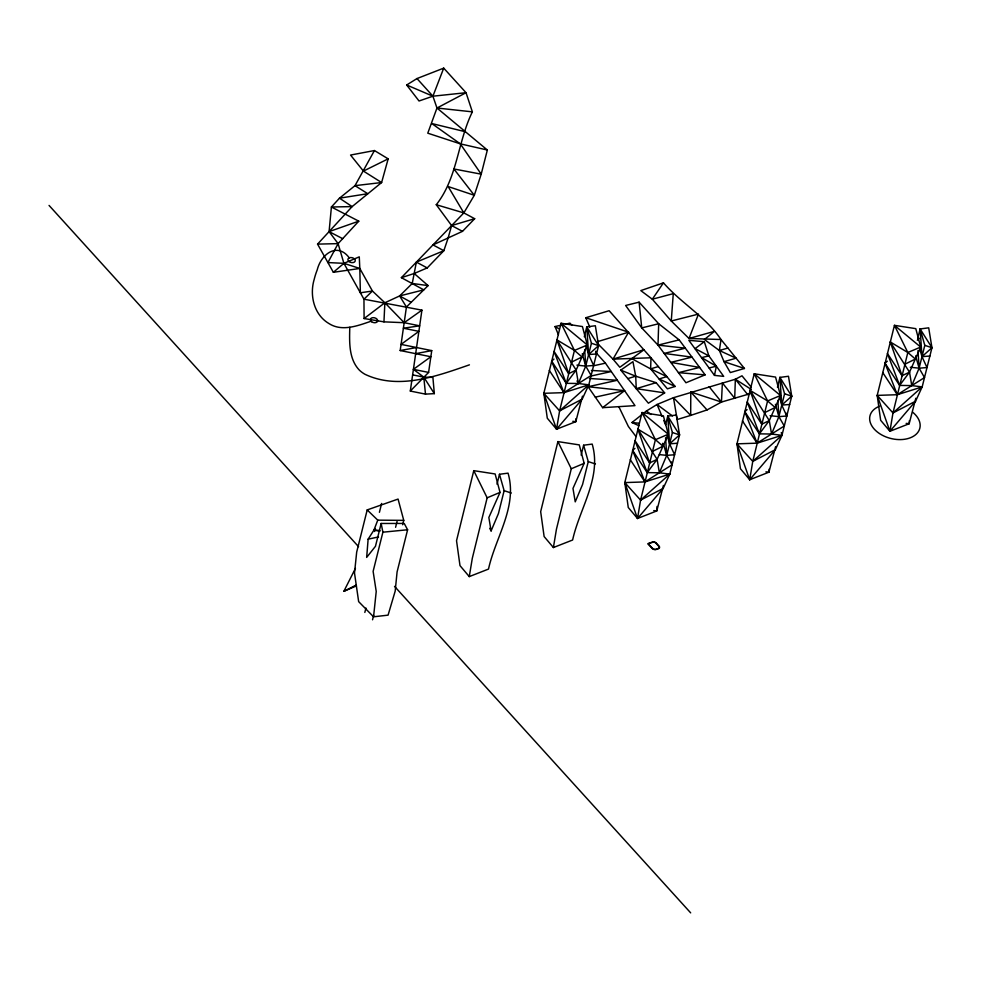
<?xml version="1.0" encoding="UTF-8"?>
<svg xmlns="http://www.w3.org/2000/svg" width="981" height="981" viewBox="0 0 981 981"><rect width="100%" height="100%" fill="white"/><g stroke="black" fill="none" stroke-linecap="round" stroke-linejoin="round"><path stroke-width="1.47" d="M750.146 393.688L721.464 402.051L690.783 392.008L690.685 415.404L677.172 419.537L673.481 397.697L735.358 379.242L741.992 375.797L751.323 387.25M598.263 344.208L613.002 359.12L650.992 357.783L675.124 386.465L667.399 388.832L650.624 368.893L650.992 357.783L609.115 310.719L585.804 317.734L589.826 327.2M705.118 374.852L678.46 372.67L699.612 367.434L670.82 362.369L691.973 357.133L664.174 353.43L685.339 348.181L658.006 345.116L658.68 323.742L639.109 302.16L625.62 305.471L641.746 327.912L658.006 345.116L685.952 382.762L705.118 374.852L679.171 339.867L658.68 323.742L641.746 327.912L639.109 302.16M751.36 389.469L735.358 379.242L734.708 398.298L722.372 382.921L721.464 402.051L707.043 409.935L690.685 415.404L673.481 397.697L657.049 404.479L646.442 410.99L631.96 422.529L638.901 425.693M349.776 327.274C349.457 341.646 348.574 358.543 359.095 369.862A23.936 15.806 14 0 0 364.969 374.288C398.642 390.291 436.631 376.189 469.433 364.846M383.951 321.854L384.871 302.761L372.437 291.026L359.806 268.463L359.279 256.85L343.902 263.337L333.368 272.301L317.562 244.122L352.13 206.599L381.609 182.54L388.169 158.848L374.435 150.547L350.548 155.059L363.424 171.086L381.609 182.54L354.999 185.654L339.5 198.174L331.406 207.003L329.089 231.626L338.102 243.631L343.902 263.337L363.951 299.193L364.098 318.543L383.951 321.854L404.184 322.7L419.66 325.827L403.387 328.218L418.875 331.345L401.07 344.392L431.738 350.609L428.599 372.424L410.303 391.051L425.484 394.129L434.338 393.626L432.891 377.391L423.792 377.133L412.621 374.865M575.97 418.666L575.798 421.671L556.558 429.212L547.288 418.213L543.83 393.307L561.071 323.252L582.432 326.563L587.325 344.981L576.141 370.082L566.245 383.326L551.641 361.094L553.946 359.095M657.025 506.441L656.755 510.954L637.527 518.483L628.257 507.484L624.799 482.591L642.04 412.535L663.389 415.834L668.294 434.252L657.111 459.353L647.215 472.597L632.61 450.365L634.915 448.378M769.116 469.188L768.932 472.192L749.705 479.734L740.434 468.734L736.976 443.841L754.217 373.773L775.566 377.084L780.471 395.502L769.288 420.604L759.392 433.847L744.787 411.615L747.093 409.629M909.338 420.751L909.154 423.755L889.926 431.284L880.656 420.297L877.198 395.392L894.439 325.336L915.788 328.647L920.693 347.066L909.51 372.167L899.614 385.41L885.009 363.178L887.315 361.18M367.201 509.912L377.759 520.151L373.945 530.083L368.133 539.17L366.661 557.404L375.453 546.307L381.155 523.474L404.221 523.449L407.606 529.765L397.084 571.935L395.184 591.126L388.071 615.148L373.553 616.804L358.654 601.635L354.509 573.051L356.679 552.131L367.201 509.912L398.065 499.071L403.755 520.371L402.664 524.749M572.794 421.315L575.798 421.671L582.469 396.152M653.763 510.586L656.755 510.954L663.426 485.436M765.94 471.836L768.932 472.192L775.603 446.674M906.162 423.387L909.154 423.755L915.825 398.237M373.553 616.804L376.226 591.457L373.123 571.371L382.897 532.192L381.155 523.474M434.338 393.626L423.792 377.133L413.418 369.346L430.855 356.741L400.187 350.536L406.428 307.016L428.096 285.606L414.19 273.491L401.376 277.684L423.792 289.849L399.647 295.931L384.871 302.761L364.098 318.543M410.303 391.051L421.916 310.143L363.951 299.193L372.437 291.026L360.37 292.779L359.806 268.463L343.902 263.337L327.924 262.565L338.102 243.631L358.776 221.166L331.406 207.003L352.13 206.599L339.5 198.174L367.777 193.711L354.999 185.654L374.435 150.547M744.456 368.476L724.027 361.67L736.13 358.188L719.367 350.511L721.023 339.536C705.719 316.728 681.17 303.239 663.463 282.835L640.801 290.597L652.316 299.217L671.262 321.008L689.018 338.482L721.023 339.536L744.456 368.476L730.33 372.559L724.027 361.67L719.367 350.511L704.432 339.512L714.45 331.32L689.018 338.482L698.46 314.104L671.262 321.008L673.273 293.65L652.316 299.217L663.463 282.835M469.261 576.607L472.315 558.263L487.152 497.821L473.774 470.659L495.135 473.97L500.028 492.388L488.845 517.49L491.101 530.917L498.446 513.504L504.136 490.672L499.476 474.277L508.048 473.149C517.821 506.576 495.43 537.33 488.501 569.078L469.261 576.607L459.991 565.62L456.533 540.715L473.774 470.659M584.308 336.777L586.773 326.881L595.344 325.741L598.582 345.631L588.808 384.822L582.211 399.132L556.558 429.212L559.611 410.855L574.449 350.425L561.071 323.252L587.325 344.981L574.449 350.425L556.926 339.88L568.661 373.638L576.141 370.082L556.926 339.88M553.394 547.545L556.448 529.2L571.285 468.759L557.907 441.597L579.268 444.896L584.161 463.326L572.978 488.415L575.234 501.855L582.579 484.442L588.269 461.61L583.609 445.215L592.181 444.086C601.954 477.514 579.563 508.268 572.622 540.016L553.394 547.545L544.124 536.546L540.666 511.653L557.907 441.597M665.633 424.638L667.742 416.152L676.314 415.024L679.551 434.914L669.778 474.093L663.181 488.403L637.527 518.483L640.581 500.126L655.418 439.696L642.04 412.535L668.294 434.252L655.418 439.696L637.895 429.163L649.63 462.922L657.111 459.353L637.895 429.163M777.455 387.299L779.92 377.403L788.479 376.263L791.728 396.165L781.955 435.343L775.358 449.654L749.705 479.734L752.758 461.377L767.596 400.947L754.217 373.773L780.471 395.502L767.596 400.947L750.073 390.401L761.808 424.172L769.288 420.604L750.073 390.401M917.676 338.85L920.141 328.954L928.7 327.826L931.95 347.715L922.177 386.894L915.58 401.204L889.926 431.284L892.98 412.94L907.817 352.498L894.439 325.336L920.693 347.066L907.817 352.498L890.294 341.964L902.03 375.723L909.51 372.167L890.294 341.964M406.428 307.016L399.647 295.931L412.241 283.472L416.373 262.123L443.841 250.707L447.986 238.444L451.616 225.556L436.275 204.722C457.514 177.929 457.6 141.926 472.364 111.846L466.036 92.704L443.719 68.13L416.999 78.554L406.674 84.991L419.034 100.994L432.915 96.199L466.036 92.704L436.974 108.02L427.777 133.183L460.285 143.839L487.349 150.019L481.205 174.164L474.314 195.28L463.829 212.902L401.376 277.684M714.487 375.392L716.351 366.22L701.611 357.611L708.871 355.882L723.684 376.361L714.487 375.392L688.858 340.333L704.309 341.682L708.871 355.882L695.1 348.635L704.309 341.682M374.644 531.481L375.38 528.526M379.426 512.303L381.634 503.449M364.834 612.438L365.938 608.024M372.547 619.784L373.638 615.381M395.601 527.3L397.06 521.426M497.011 484.173L499.476 474.277M556.558 429.212L543.83 393.307L563.928 392.645L578.398 383.51L585.743 366.097L591.433 343.264L586.773 326.881L598.582 345.631L588.612 354.57L593.64 365.484L585.743 366.097L576.914 365.153M581.144 455.11L583.609 445.215M637.527 518.483L624.799 482.591L644.897 481.916L659.367 472.793L666.712 455.38L672.402 432.535L667.742 416.152L679.551 434.914L669.582 443.853L674.609 454.755L666.712 455.38L659.355 454.595M749.705 479.734L736.976 443.841L757.074 443.167L771.544 434.031L778.889 416.631L784.579 393.786L779.92 377.403L791.728 396.165L781.759 405.092L786.787 416.005L778.889 416.631L770.06 415.674M889.926 431.284L877.198 395.392L897.296 394.718L911.766 385.594L919.111 368.182L924.801 345.349L920.141 328.954L931.95 347.715L921.981 356.655L926.996 367.568L919.111 368.182L910.282 367.237M443.719 68.13L432.915 96.199L436.974 108.02L487.349 150.019M356.446 585.878L343.84 591.322L355.429 568.391M613.002 359.12L644.174 349.641L619.833 367.262L613.002 359.12L628.588 332.203L585.804 317.734M917.321 340.272L919.222 338.2M414.19 273.491L427.226 267.923L443.841 250.707L432.977 244.907L462.48 231.357L474.681 218.702L463.829 212.902L436.275 204.722M543.83 393.307L559.611 410.855L588.808 384.822L578.398 383.51L566.245 383.326L554.057 351.406L568.661 373.638M624.799 482.591L640.581 500.126L669.778 474.093L659.367 472.793L647.215 472.597L635.026 440.69L649.63 462.922M736.976 443.841L752.758 461.377L781.955 435.343L781.293 432.523M877.198 395.392L892.98 412.94L922.177 386.894L911.766 385.594L899.614 385.41L887.425 353.491L902.03 375.723M587.705 386.195L602.641 407.667L624.566 390.659L588.085 386.735L617.343 380.272L589.373 378.482M421.916 310.143L404.184 322.7L384.871 302.761M620.74 370.131L632.953 361.658L635.7 376.201L636.252 388.672L648.404 403.203L664.652 392.89L656.117 382.664L635.7 376.201L620.74 370.131L636.252 388.672L664.652 392.89M577.024 380.935L578.398 383.51L591.138 375.502L585.743 366.097L582.248 353.81M671.445 461.965L672.108 464.786L659.367 472.793L657.111 459.353M559.611 410.855L582.211 399.132M640.581 500.126L663.181 488.403M752.758 461.377L775.358 449.654M892.98 412.94L915.58 401.204M343.84 591.322L356.128 585.105M363.424 171.086L388.169 158.848M571.543 362.112L582.003 356.961L574.449 350.425M652.512 451.395L662.972 446.232L662.592 443.351M764.69 412.633L775.149 407.483L767.596 400.947M904.911 364.196L915.371 359.034L907.817 352.498M487.152 497.821L500.028 492.388M571.285 468.759L584.161 463.326M358.776 221.166L329.089 231.626L342.676 238.665M371.039 321.228C357.758 325.753 341.903 331.97 328.831 323.472C313.92 314.668 309.407 295.158 314.214 279.303A167.518 110.571 14 0 1 317.243 269.812C321.081 254.14 337.317 241.804 349.273 257.831M549.311 370.401L563.928 392.645L588.808 384.822M882.679 372.486L897.296 394.718L922.177 386.894M742.458 420.935L757.074 443.167L781.955 435.343L771.544 434.031L759.392 433.847L747.203 401.94L761.808 424.172M630.28 459.684L644.897 481.916L669.778 474.093M632.046 358.776L650.624 368.893L658.349 366.526M597.564 341.646L628.588 332.203M627.828 378.592L635.7 376.201M636.252 388.672L656.117 382.664M474.681 218.702L451.616 225.556L462.48 231.357M719.367 350.511L727.914 348.047M658.006 345.116L679.171 339.867M709.091 367.949L716.351 366.22M558.434 334.742L555.013 326.563L561.561 325.067M565.314 324.208L569.986 323.129L571.948 325.385M593.738 365.741L605.449 363.154L634.989 405.644L602.641 407.667M590.795 376.079L611.273 371.541L591.445 370.462M595.308 397.133L624.566 390.659M368.133 539.17L378.494 536.938M415.662 353.663L431.738 350.609M400.187 350.536L416.545 347.532M333.368 272.301L359.806 268.463M382.897 532.192L407.606 529.765M586.282 346.379L588.612 354.57L596.509 353.957L595.847 351.137M919.651 348.463L921.981 356.655L929.878 356.029M779.429 396.9L781.759 405.092L789.656 404.479M667.252 435.65L669.582 443.853L677.479 443.228M317.562 244.122L338.102 243.631M377.759 520.151L403.755 520.371M379.917 530.525L373.945 530.083L379.892 531.212M631.96 422.529L639.367 423.252M436.974 108.02L472.364 111.846M412.241 283.472L428.096 285.606M413.418 369.346L428.599 372.424M465.264 131.712L431.775 123.532L460.285 143.839L481.205 174.164L453.884 168.965L474.314 195.28L448.158 186.549L463.829 212.902M924.801 345.349L931.95 347.715M784.579 393.786L791.728 396.165M591.433 343.264L598.582 345.631M672.402 432.535L679.551 434.914M588.269 461.61L595.418 463.976M504.136 490.672L511.285 493.038M406.674 84.991L432.915 96.199L416.999 78.554M675.124 386.465L659.097 378.96L666.822 376.594L650.624 368.893M416.373 262.123L427.226 267.923M399.647 295.931L411.198 302.295M555.013 326.563L558.998 328.77M672.439 415.993L657.049 404.479L662.101 416.484M646.442 410.99L651.053 414.485M635.982 436.52L628.38 426.49L618.815 406.661M655.418 439.696L662.972 446.232M652.696 548.477L647.889 543.621L652.414 548.624A2.894 1.913 14 0 0 653.567 549.311A3.384 2.232 14 0 0 654.425 549.556L654.719 549.605A2.747 1.815 14 0 0 655.786 549.581L658.57 548.661A2.796 1.852 14 0 0 659.367 547.999A3.164 2.085 14 0 0 659.563 547.251A2.747 1.815 14 0 0 659.318 546.478L655.946 542.763A2.759 1.815 14 0 0 655.014 542.235A3.09 2.036 14 0 0 653.873 541.953A2.784 1.839 14 0 0 652.806 541.978L648.748 543.327L652.954 542.235A2.453 1.619 14 0 1 653.886 542.211A2.685 1.778 14 0 1 654.879 542.456A2.416 1.594 14 0 1 655.86 543.069L658.852 546.368A2.403 1.582 14 0 1 659.171 547.202A2.735 1.803 14 0 1 659.073 547.705L658.999 547.852A2.428 1.606 14 0 1 658.312 548.428L655.86 549.274A2.44 1.606 14 0 1 654.695 549.335L653.702 549.09A2.44 1.606 14 0 1 652.856 548.538M690.783 392.008L707.043 409.935M595.553 352.253L605.449 363.154M49.05 205.421L358.555 546.675M394.534 586.356L690.673 912.87M735.358 379.242L747.706 394.62M709.128 386.673L721.464 402.051M915.616 355.895L919.111 368.182L924.507 377.587L911.766 385.594L909.51 372.167M775.395 404.331L778.889 416.631L784.285 426.024L771.544 434.031L769.288 420.604M663.597 444.454L666.712 455.38L672.108 464.786M489.727 528.342L491.101 530.917M663.781 420.493L665.461 424.491M885.009 363.178L897.296 394.718M744.787 411.615L757.074 443.167M632.61 450.365L644.897 481.916M551.641 361.094L563.928 392.645M786.112 413.185L786.787 416.005M576.141 370.082L578.398 383.51M423.792 377.133L425.484 394.129M920.141 328.954L921.981 356.655M779.92 377.403L781.759 405.092M667.742 416.152L669.582 443.853M586.773 326.881L588.612 354.57M917.983 350.548L919.111 368.182M777.847 400.469L778.889 416.631M665.584 437.747L666.712 455.38M584.713 349.935L585.743 366.097M912.624 412.167A25.678 16.947 14 0 1 912.036 437.036A25.678 16.947 14 0 1 875.555 430.451A25.678 16.947 14 0 1 879.614 406.208M649.876 543.817L649.876 543.817M650.489 544.492L650.489 544.492M651.102 545.166L651.102 545.166M371.517 321.67A3.728 2.453 14 0 0 377.587 321.253A3.728 2.453 14 0 0 372.964 317.66A3.728 2.453 14 0 0 371.517 321.67M349.077 261.571A3.728 2.453 14 0 0 355.159 261.154A3.728 2.453 14 0 0 350.524 257.549A3.728 2.453 14 0 0 349.077 261.571"/></g></svg>
